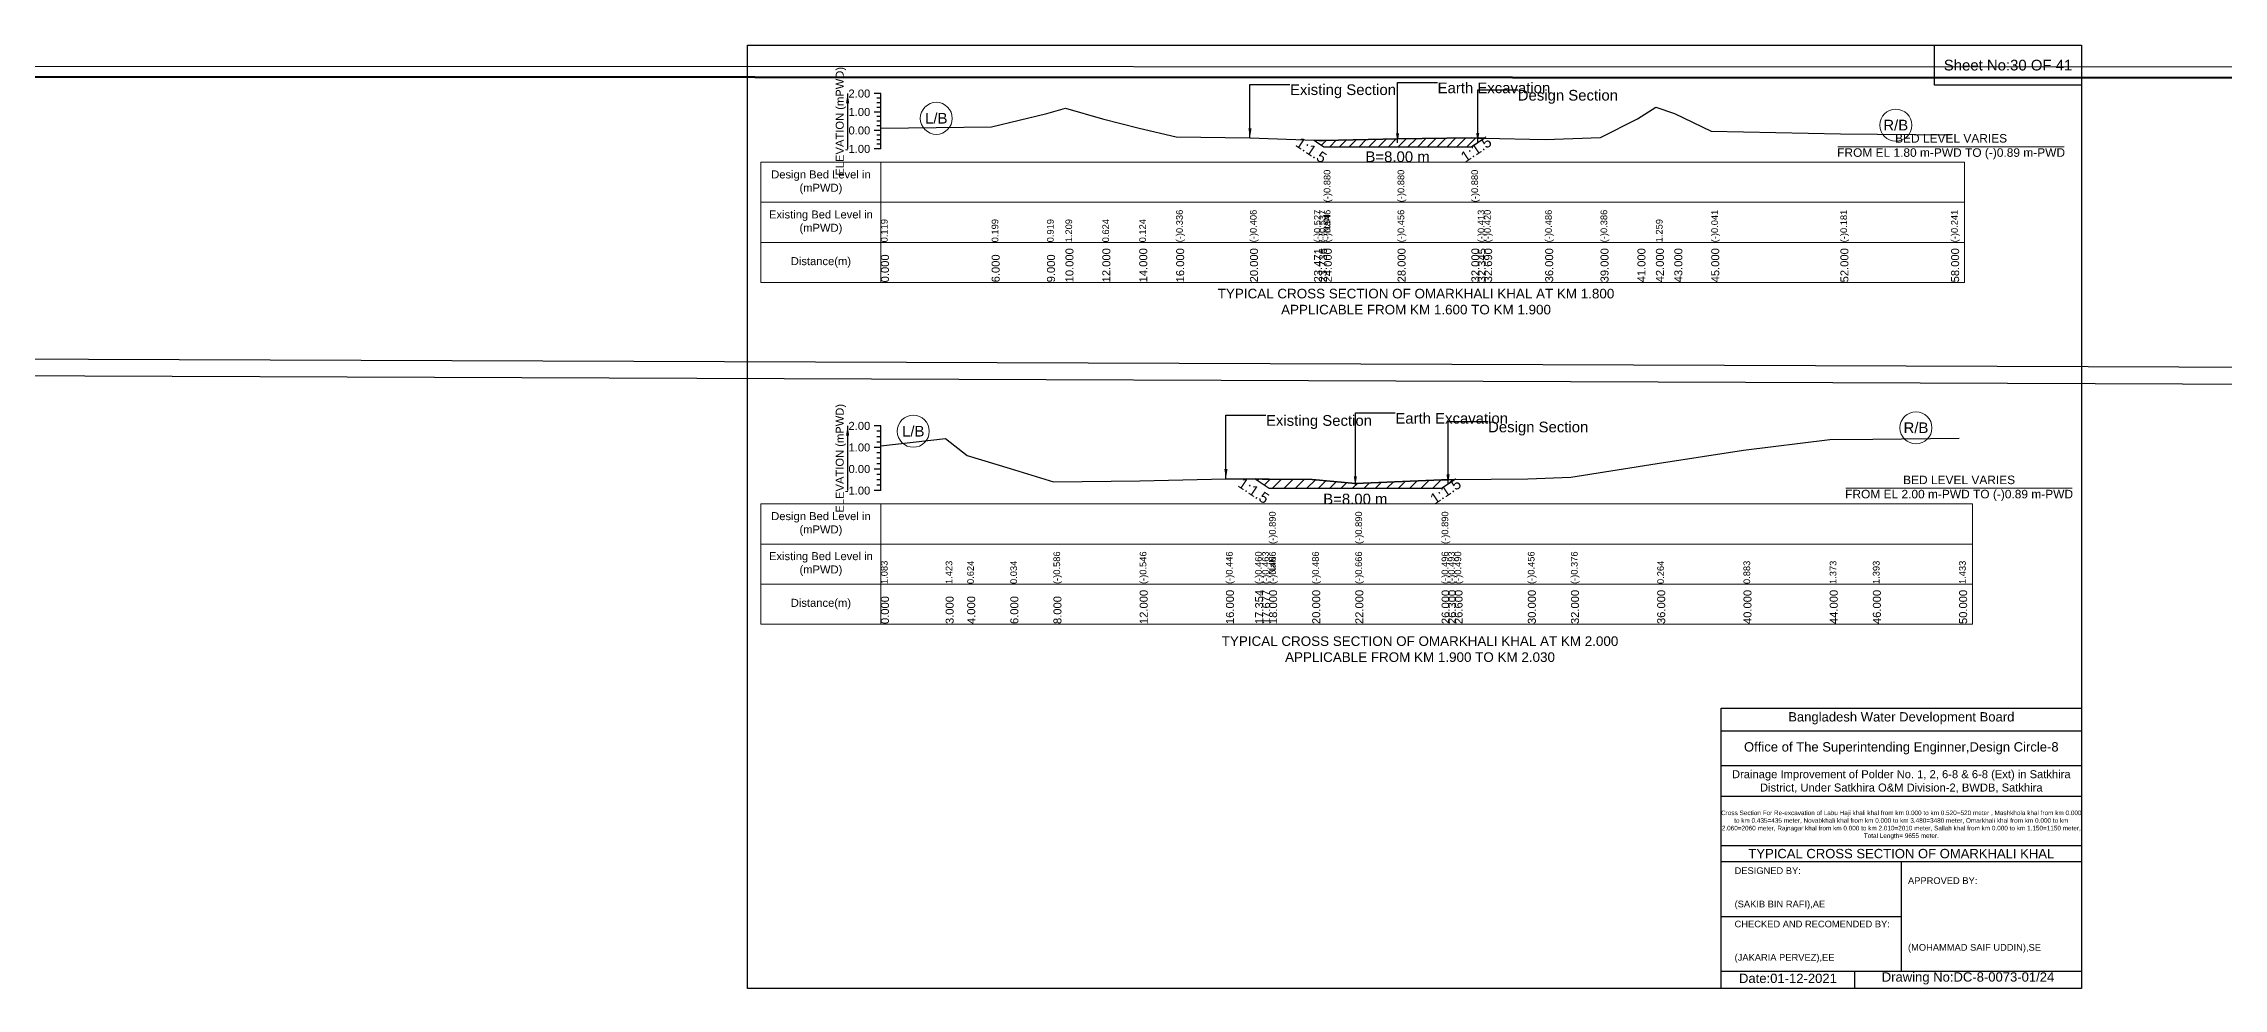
# Model space of a CAD drawing. Header units: inches. Extents: x 0 to 506000, y -4242 to 7.
# Drawn here: x 386833 to 396639, y -4242 to 7 of the extents above; entities that cross this region are included whole.
import ezdxf

# ---------------------------------------------------------------- set-up
doc = ezdxf.new("R2010")
doc.units = ezdxf.units.IN
doc.header["$LTSCALE"] = 7
doc.header["$MEASUREMENT"] = 0
doc.linetypes.add('DASHED', pattern=[0.75, 0.5, -0.25])
for name, color, linetype, lineweight in [('Cross section Data Border', 7, 'Continuous', 9), ('Cross Section Labels', 7, 'Continuous', 9), ('Design_Bed_Level for Xsection', 7, 'DASHED', 25), ('Existing_Bed_Level for Xsection', 7, 'Continuous', 25), ('Long Section Labels', 7, 'Continuous', 9)]:
    doc.layers.add(name, color=color, linetype=linetype, lineweight=lineweight)
doc.styles.get("Standard").update_dxf_attribs({"font": 'arial.ttf'})
doc.dimstyles.get("Standard").update_dxf_attribs({"dimtxt": 0.18, "dimasz": 0.18, "dimexe": 0.18, "dimexo": 0.0625, "dimgap": 0.09, "dimtad": 0, "dimtih": 1, "dimtoh": 1, "dimdec": 4, "dimzin": 0, "dimdsep": 46, "dimtxsty": 'Standard', "dimcen": 0.09, "dimadec": 0, "dimazin": 0, "dimtfac": 1, "dimtdec": 4, "dimtofl": 0, "dimtmove": 0, "dimatfit": 3, "dimfxl": 1, "dimtolj": 1, "dimtzin": 0, "dimarcsym": 0})

msp = doc.modelspace()

# ---------------------------------------------------------------- hatches: boundary and pattern name
at = {"layer": 'Existing_Bed_Level for Xsection'}
h = msp.add_hatch(dxfattribs=at)
h.set_pattern_fill('ANSI31', color=256, scale=249, style=0)
h.paths.add_polyline_path([(392548.1, -427.5), (392570.1, -442.1), (392592, -456.7), (392924, -456.7), (393256, -456.7), (393284.6, -437.6), (393313.3, -418.5), (393284.6, -418), (393256, -417.4), (392924, -421.5), (392592, -429), (392570.1, -428.2)])
h = msp.add_hatch(dxfattribs=at)
h.set_pattern_fill('ANSI31', color=256, scale=291, style=0)
h.paths.add_polyline_path([(392283.4, -1951), (392314.7, -1971.9), (392346, -1992.7), (392540, -1992.7), (392734, -1992.7), (393122, -1992.7), (393151.1, -1973.3), (393180.2, -1953.9), (393151.1, -1954.2), (393122, -1954.5), (392734, -1971), (392540, -1953.5), (392346, -1951.6), (392314.7, -1951.3)])

# ---------------------------------------------------------------- linework, layer by layer
for points in [[(390000, 0), (396000, 0), (396000, -4242), (390000, -4242)], [(395340, 0), (396000, 0), (396000, -180), (395340, -180)]]:
    msp.add_lwpolyline(points, close=True)
for points in [[(394380, -4242), (394380, -2982), (396000, -2982)], [(394380, -3084), (396000, -3084)], [(394380, -3240), (396000, -3240)], [(394380, -3378), (396000, -3378)], [(394380, -3600), (396000, -3600)], [(394380, -3672), (396000, -3672)], [(395190, -3672), (395190, -4164)], [(394380, -3918), (395190, -3918)], [(394380, -4164), (396000, -4164)], [(394980, -4164), (394980, -4242)]]:
    msp.add_lwpolyline(points)
at = {"layer": 'Cross section Data Border'}
for points in [[(390060, -526.7), (395474, -526.7), (395474, -1066.7), (390060, -1066.7)], [(390060, -2063.4), (395510, -2063.4), (395510, -2603.4), (390060, -2603.4)]]:
    msp.add_lwpolyline(points, close=True, dxfattribs=at)
for points in [[(390600, -526.7), (390600, -1066.7)], [(390060, -706.7), (395474, -706.7)], [(390060, -886.7), (395474, -886.7)], [(390600, -2063.4), (390600, -2603.4)], [(390060, -2243.4), (395510, -2243.4)], [(390060, -2423.4), (395510, -2423.4)]]:
    msp.add_lwpolyline(points, dxfattribs=at)
at = {"layer": 'Cross Section Labels'}
for points in [[(394905, -456.7), (395923, -456.7)], [(394941, -1992.7), (395959, -1992.7)]]:
    msp.add_lwpolyline(points, dxfattribs=at)
for centre in [(390849, -329), (395165, -359.7), (390745.5, -1736.4), (395256, -1720.8)]:
    msp.add_circle(centre, 72, dxfattribs=at)
at = {"layer": 'Design_Bed_Level for Xsection'}
for points in [[(392548.1, -427.5), (392570.1, -442.1), (392592, -456.7), (392924, -456.7), (393256, -456.7), (393284.6, -437.6), (393313.3, -418.5)], [(392283.4, -1951), (392314.7, -1971.9), (392346, -1992.7), (392734, -1992.7), (393122, -1992.7), (393151.1, -1973.3), (393180.2, -1953.9)]]:
    msp.add_lwpolyline(points, dxfattribs=at)
at = {"layer": 'Existing_Bed_Level for Xsection'}
for points in [[(390600, -217.7), (390570, -217.7)], [(390600, -238.4), (390582, -238.4)], [(390600, -259.2), (390582, -259.2)], [(390600, -279.9), (390582, -279.9)], [(390600, -466.7), (390600, -383.7), (390600, -300.7), (390600, -217.7)], [(390600, -373.8), (391098, -367.2), (391347, -307.4), (391430, -283.3), (391596, -331.9), (391762, -373.4), (391928, -411.6), (392260, -417.4), (392548.1, -427.5), (392570.1, -428.2), (392592, -429), (392592, -429), (392924, -421.5), (392924, -421.5), (393256, -417.4), (393256, -417.4), (393284.6, -418), (393313.3, -418.5), (393588, -424), (393837, -415.7), (394003, -331.9), (394086, -279.2), (394169, -307.4), (394335, -387.1), (394916, -398.7), (395414, -403.7)], [(390600, -300.7), (390570, -300.7)], [(390600, -383.7), (390570, -383.7)], [(390600, -321.4), (390582, -321.4)], [(390600, -342.2), (390582, -342.2)], [(390600, -362.9), (390582, -362.9)], [(390600, -466.7), (390570, -466.7)], [(390600, -404.4), (390582, -404.4)], [(390600, -425.2), (390582, -425.2)], [(390600, -445.9), (390582, -445.9)], [(390600, -1712.4), (390570, -1712.4)], [(390600, -1736.6), (390582, -1736.6)], [(390600, -1760.9), (390582, -1760.9)], [(390600, -2003.4), (390600, -1906.4), (390600, -1809.4), (390600, -1712.4)], [(390600, -1809.4), (390570, -1809.4)], [(390600, -1785.1), (390582, -1785.1)], [(390600, -1833.6), (390582, -1833.6)], [(390600, -1857.9), (390582, -1857.9)], [(390600, -1801.3), (390891, -1768.4), (390988, -1845.9), (391182, -1903.1), (391376, -1963.2), (391764, -1959.4), (392152, -1949.7), (392283.4, -1951), (392314.7, -1951.3), (392346, -1951.6), (392346, -1951.6), (392540, -1953.5), (392734, -1971), (392734, -1971), (393122, -1954.5), (393122, -1954.5), (393151.1, -1954.2), (393180.2, -1953.9), (393510, -1950.6), (393704, -1942.9), (394092, -1880.8), (394480, -1820.7), (394868, -1773.2), (395062, -1771.3), (395450, -1767.4)], [(390600, -1906.4), (390570, -1906.4)], [(390600, -1882.1), (390582, -1882.1)], [(390600, -1930.6), (390582, -1930.6)], [(390600, -1954.9), (390582, -1954.9)], [(390600, -2003.4), (390570, -2003.4)], [(390600, -1979.1), (390582, -1979.1)]]:
    msp.add_lwpolyline(points, dxfattribs=at)
for points in [[(392548.1, -427.5), (392548.1, -427.5), (392570.1, -442.1), (392592, -456.7), (392592, -456.7), (392924, -456.7), (392924, -456.7), (393256, -456.7), (393256, -456.7), (393284.6, -437.6), (393313.3, -418.5), (393313.3, -418.5), (393313.3, -418.5), (393284.6, -418), (393256, -417.4), (393256, -417.4), (392924, -421.5), (392924, -421.5), (392592, -429), (392592, -429), (392570.1, -428.2), (392548.1, -427.5)], [(392283.4, -1951), (392283.4, -1951), (392314.7, -1971.9), (392346, -1992.7), (392346, -1992.7), (392540, -1992.7), (392734, -1992.7), (392734, -1992.7), (393122, -1992.7), (393122, -1992.7), (393151.1, -1973.3), (393180.2, -1953.9), (393151.1, -1954.2), (393122, -1954.5), (393122, -1954.5), (392734, -1971), (392734, -1971), (392540, -1953.5), (392346, -1951.6), (392346, -1951.6), (392314.7, -1951.3), (392283.4, -1951)]]:
    msp.add_lwpolyline(points, close=True, dxfattribs=at)

# ---------------------------------------------------------------- texts
at = {"attachment_point": 5}
for s, insert, char_height in [('Sheet No:30 OF 41', (395670, -90), 48), ('Bangladesh Water Development Board', (395190, -3027), 42), ('Office of The Superintending Enginner,Design Circle-8', (395190, -3162), 42)]:
    msp.add_mtext(s, dxfattribs=dict(at, insert=insert, char_height=char_height))
for s, insert, char_height, width, attachment_point in [('Drainage Improvement of Polder No. 1, 2, 6-8 & 6-8 (Ext) in Satkhira District, Under Satkhira O&M Division-2, BWDB, Satkhira', (395190, -3312), 36, 1680, 5), ('Cross Section For Re-excavation of Labu Haji khali khal from km 0.000 to km 0.520=520 meter , Mashkhola khal from km 0.000 to km 0.435=435 meter, Novabkhali khal from km 0.000 to km 3.480=3480 meter, Omarkhali khal from km 0.000 to km 2.060=2060 meter, Rajnagar khal from km 0.000 to km 2.010=2010 meter, Sallah khal from km 0.000 to km 1.150=1150 meter, Total Length= 9655 meter. ', (395190, -3507), 20.5611, 1620, 5), ('TYPICAL CROSS SECTION OF OMARKHALI KHAL', (395190, -3636), 42, 1680, 5), ('DESIGNED BY:^J^J^J(SAKIB BIN RAFI),AE', (394440, -3792), 30, 840, 4), ('APPROVED BY:^J^J^J^J^J^J(MOHAMMAD SAIF UDDIN),SE', (395220, -3912), 30, 840, 4), ('CHECKED AND RECOMENDED BY:^J^J^J(JAKARIA PERVEZ),EE', (394440, -4032), 30, 840, 4), ('Date:01-12-2021', (394680, -4197), 42, 840, 5), ('Drawing No:DC-8-0073-01/24', (395490, -4197), 42, 1320, 5)]:
    msp.add_mtext(s, dxfattribs=dict(insert=insert, char_height=char_height, width=width, attachment_point=attachment_point))
at = {"layer": 'Cross section Data Border', "char_height": 36, "width": 480, "attachment_point": 5}
for s, insert in [('Design Bed Level in (mPWD)', (390330, -616.7)), ('Existing Bed Level in (mPWD)', (390330, -796.7)), ('Distance(m)', (390330, -976.7)), ('Design Bed Level in (mPWD)', (390330, -2153.4)), ('Existing Bed Level in (mPWD)', (390330, -2333.4)), ('Distance(m)', (390330, -2513.4))]:
    msp.add_mtext(s, dxfattribs=dict(at, insert=insert))
at = {"layer": 'Cross Section Labels'}
for s, insert, char_height, attachment_point in [('Existing Section', (392440, -176.2), 48, 1), ('Earth Excavation', (393104, -167.9), 48, 1), ('Design Section', (393464.6, -201.1), 48, 1), ('L/B', (390849, -329), 48, 5), ('R/B', (395165, -359.7), 48, 5), ('B=8.00 m', (392924, -477.5), 48, 2), ('BED LEVEL VARIES ^JFROM EL 1.80 m-PWD TO (-)0.89 m-PWD', (395414, -456.7), 38.4, 5), ('TYPICAL CROSS SECTION OF OMARKHALI KHAL AT KM 1.800^JAPPLICABLE FROM KM 1.600 TO KM 1.900', (393007, -1153.5), 43.2, 5), ('Existing Section', (392332, -1663.9), 48, 1), ('Earth Excavation', (392914, -1654.2), 48, 1), ('L/B', (390745.5, -1736.4), 48, 5), ('Design Section', (393331.1, -1693), 48, 1), ('R/B', (395256, -1720.8), 48, 5), ('BED LEVEL VARIES ^JFROM EL 2.00 m-PWD TO (-)0.89 m-PWD', (395450, -1992.7), 38.4, 5), ('B=8.00 m', (392734, -2017), 48, 2), ('TYPICAL CROSS SECTION OF OMARKHALI KHAL AT KM 2.000^JAPPLICABLE FROM KM 1.900 TO KM 2.030', (393025, -2716.5), 43.2, 5)]:
    msp.add_mtext(s, dxfattribs=dict(at, insert=insert, char_height=char_height, attachment_point=attachment_point))
at = {"layer": 'Cross Section Labels', "char_height": 48, "attachment_point": 2}
for insert, rotation in [((392549.3, -452.5), 326.30993), ((393263.9, -448), 33.69007), ((392290.4, -1984), 326.30993), ((393126.8, -1985.5), 33.69007)]:
    msp.add_mtext('1:1.5', dxfattribs=dict(at, insert=insert, rotation=rotation))
at = {"layer": 'Existing_Bed_Level for Xsection', "char_height": 36, "attachment_point": 5, "rotation": 90}
for insert in [(390420, -342.2), (390420, -1857.9)]:
    msp.add_mtext('ELEVATION (mPWD)', dxfattribs=dict(at, insert=insert))
at = {"layer": 'Existing_Bed_Level for Xsection', "char_height": 36, "attachment_point": 6}
for s, insert in [('2.00', (390552, -217.7)), ('1.00', (390552, -300.7)), ('0.00', (390552, -383.7)), ('-1.00', (390552, -466.7)), ('2.00', (390552, -1712.4)), ('1.00', (390552, -1809.4)), ('0.00', (390552, -1906.4)), ('-1.00', (390552, -2003.4))]:
    msp.add_mtext(s, dxfattribs=dict(at, insert=insert))
at = {"layer": 'Long Section Labels', "attachment_point": 1, "rotation": 90}
for s, insert, char_height in [('(-)0.880', (392592, -706.7), 30), ('(-)0.880', (392924, -706.7), 30), ('(-)0.880', (393256, -706.7), 30), ('0.119', (390600, -886.7), 30), ('0.199', (391098, -886.7), 30), ('0.919', (391347, -886.7), 30), ('0.919', (391347, -886.7), 30), ('1.209', (391430, -886.7), 30), ('0.624', (391596, -886.7), 30), ('0.624', (391596, -886.7), 30), ('0.124', (391762, -886.7), 30), ('(-)0.336', (391928, -886.7), 30), ('(-)0.406', (392260, -886.7), 30), ('(-)0.406', (392260, -886.7), 30), ('(-)0.406', (392260, -886.7), 30), ('(-)0.406', (392260, -886.7), 30), ('(-)0.527', (392548.1, -886.7), 30), ('(-)0.537', (392570.1, -886.7), 30), ('(-)0.546', (392592, -886.7), 30), ('(-)0.546', (392592, -886.7), 30), ('(-)NaN', (392592, -886.7), 30), ('(-)0.456', (392924, -886.7), 30), ('(-)0.456', (392924, -886.7), 30), ('(-)0.456', (392924, -886.7), 30), ('(-)0.413', (393284.6, -886.7), 30), ('(-)0.420', (393313.3, -886.7), 30), ('(-)0.486', (393588, -886.7), 30), ('(-)0.386', (393837, -886.7), 30), ('1.259', (394086, -886.7), 30), ('(-)0.041', (394335, -886.7), 30), ('(-)0.181', (394916, -886.7), 30), ('(-)0.241', (395414, -886.7), 30), ('0.000', (390600, -1066.7), 36), ('6.000', (391098, -1066.7), 36), ('9.000', (391347, -1066.7), 36), ('10.000', (391430, -1066.7), 36), ('12.000', (391596, -1066.7), 36), ('14.000', (391762, -1066.7), 36), ('16.000', (391928, -1066.7), 36), ('20.000', (392260, -1066.7), 36), ('23.471', (392548.1, -1066.7), 36), ('23.736', (392570.1, -1066.7), 36), ('24.000', (392592, -1066.7), 36), ('24.000', (392592, -1066.7), 36), ('24.000', (392592, -1066.7), 36), ('28.000', (392924, -1066.7), 36), ('28.000', (392924, -1066.7), 36), ('28.000', (392924, -1066.7), 36), ('32.000', (393256, -1066.7), 36), ('32.000', (393256, -1066.7), 36), ('32.000', (393256, -1066.7), 36), ('32.345', (393284.6, -1066.7), 36), ('32.690', (393313.3, -1066.7), 36), ('36.000', (393588, -1066.7), 36), ('39.000', (393837, -1066.7), 36), ('41.000', (394003, -1066.7), 36), ('42.000', (394086, -1066.7), 36), ('43.000', (394169, -1066.7), 36), ('45.000', (394335, -1066.7), 36), ('52.000', (394916, -1066.7), 36), ('58.000', (395414, -1066.7), 36), ('(-)0.890', (392346, -2243.4), 30), ('(-)0.890', (392734, -2243.4), 30), ('(-)0.890', (393122, -2243.4), 30), ('1.083', (390600, -2423.4), 30), ('1.423', (390891, -2423.4), 30), ('0.624', (390988, -2423.4), 30), ('0.034', (391182, -2423.4), 30), ('(-)0.586', (391376, -2423.4), 30), ('(-)0.546', (391764, -2423.4), 30), ('(-)0.446', (392152, -2423.4), 30), ('(-)0.460', (392283.4, -2423.4), 30), ('(-)0.463', (392314.7, -2423.4), 30), ('(-)0.466', (392346, -2423.4), 30), ('(-)0.466', (392346, -2423.4), 30), ('(-)NaN', (392346, -2423.4), 30), ('(-)0.486', (392540, -2423.4), 30), ('(-)0.666', (392734, -2423.4), 30), ('(-)0.666', (392734, -2423.4), 30), ('(-)0.666', (392734, -2423.4), 30), ('(-)0.496', (393122, -2423.4), 30), ('(-)0.496', (393122, -2423.4), 30), ('(-)0.496', (393122, -2423.4), 30), ('(-)0.493', (393151.1, -2423.4), 30), ('(-)0.490', (393180.2, -2423.4), 30), ('(-)0.456', (393510, -2423.4), 30), ('(-)0.376', (393704, -2423.4), 30), ('0.264', (394092, -2423.4), 30), ('0.883', (394480, -2423.4), 30), ('1.373', (394868, -2423.4), 30), ('1.393', (395062, -2423.4), 30), ('1.433', (395450, -2423.4), 30), ('17.354', (392283.4, -2603.4), 36), ('0.000', (390600, -2603.4), 36), ('3.000', (390891, -2603.4), 36), ('4.000', (390988, -2603.4), 36), ('6.000', (391182, -2603.4), 36), ('8.000', (391376, -2603.4), 36), ('12.000', (391764, -2603.4), 36), ('16.000', (392152, -2603.4), 36), ('17.677', (392314.7, -2603.4), 36), ('18.000', (392346, -2603.4), 36), ('18.000', (392346, -2603.4), 36), ('18.000', (392346, -2603.4), 36), ('20.000', (392540, -2603.4), 36), ('22.000', (392734, -2603.4), 36), ('22.000', (392734, -2603.4), 36), ('22.000', (392734, -2603.4), 36), ('26.000', (393122, -2603.4), 36), ('26.000', (393122, -2603.4), 36), ('26.000', (393122, -2603.4), 36), ('26.300', (393151.1, -2603.4), 36), ('26.600', (393180.2, -2603.4), 36), ('30.000', (393510, -2603.4), 36), ('32.000', (393704, -2603.4), 36), ('36.000', (394092, -2603.4), 36), ('40.000', (394480, -2603.4), 36), ('44.000', (394868, -2603.4), 36), ('46.000', (395062, -2603.4), 36), ('50.000', (395450, -2603.4), 36)]:
    msp.add_mtext(s, dxfattribs=dict(at, insert=insert, char_height=char_height))

# ---------------------------------------------------------------- leaders
at = {"layer": 'Cross Section Labels', "annotation_type": 0, "has_hookline": 1, "hookline_direction": 0}
for points, text_width in [([(0, 0), (403262, -145.5), (403441.9, -145.5)], 497), ([(0, 0), (413300, -154.4), (413479.9, -154.4)], 497), ([(0, 0), (452717.5, -111.2), (452897.4, -111.2)], 497), ([(0, 0), (412980, -1586.3), (413159.9, -1586.3)], 497), ([(0, 0), (443222, -1616.7), (443401.9, -1616.7)], 497), ([(392260, -417.4), (392260, -176.2), (392439.9, -176.2)], 467.2), ([(392924, -439.1), (392924, -167.9), (393103.9, -167.9)], 497), ([(393284.6, -437.6), (393284.6, -201.1), (393464.6, -201.1)], 441.2), ([(392152, -1949.7), (392152, -1663.9), (392331.9, -1663.9)], 467.2), ([(392734, -1981.9), (392734, -1654.2), (392913.9, -1654.2)], 497), ([(393151.1, -1973.3), (393151.1, -1693), (393331, -1693)], 441.2)]:
    msp.add_leader(points, dimstyle='Standard', override={"dimasz": 43.2}, dxfattribs=dict(at, text_width=text_width))
at = {"layer": 'Existing_Bed_Level for Xsection'}
for points in [[(390450, -217.7), (390450, -466.7)], [(390450, -1712.4), (390450, -2003.4)]]:
    msp.add_leader(points, dimstyle='Standard', override={"dimasz": 43.2}, dxfattribs=at)

doc.saveas('drawing.dxf')
